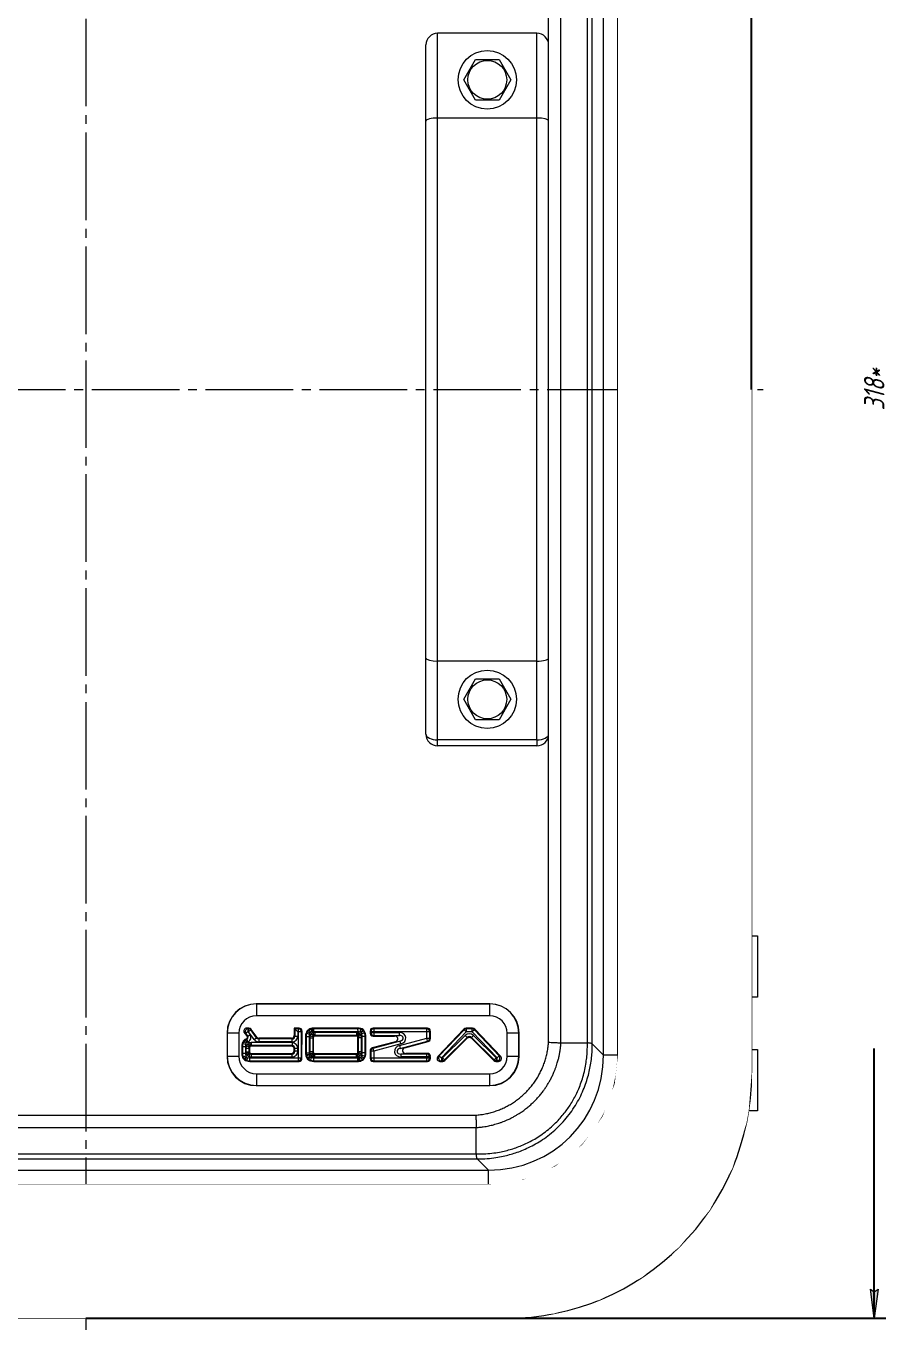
# Model space of a CAD drawing. Header units: millimetres. Extents: x -751 to 714, y -543 to 828.
# Drawn here: x -10.3 to 137, y -161 to 62.2 of the extents above; entities that cross this region are included whole.
import ezdxf

# ---------------------------------------------------------------- set-up
doc = ezdxf.new("R2010")
doc.units = ezdxf.units.MM
doc.linetypes.add('K5LT_AXLED', pattern=[19.5, 15, -1.5, 1.5, -1.5])
doc.linetypes.add('K5LT_THIN', pattern=[0])
doc.styles.add('KDIMTEXTSTYLE', font='GOST_AU.SHX', dxfattribs={"width": 0.96, "oblique": 15, "height": 5})
doc.dimstyles.new('KDIMSTYLE (1.00)', dxfattribs={"dimtxt": 5, "dimasz": 1, "dimexe": 2, "dimexo": 0, "dimgap": 1, "dimtad": 1, "dimtxsty": 'KDIMTEXTSTYLE', "dimsah": 1, "dimcen": 0, "dimdle": 1, "dimadec": 0, "dimazin": 0, "dimtfac": 0.667, "dimtmove": 0, "dimatfit": 3, "dimfxl": 1, "dimtvp": 1, "dimtolj": 1, "dimtzin": 0, "dimarcsym": 0})

# ---------------------------------------------------------------- blocks, each defined once
blk = doc.blocks.new('WIPEOUTCOLORING0')
for points in [[(91.1, 113.94), (91.1, 0), (102.99, 145.36)], [(-72.01, -159), (0, -159), (-73.85, -135.56)]]:
    blk.add_wipeout(points)
for points in [[(102.99, 145.36), (91.1, 0), (107.9, 138.81)], [(-73.85, -135.56), (0, -159), (-68.94, -136.1)]]:
    blk.add_wipeout(points)
for points in [[(91.1, 0), (91.1, -113.94), (107.9, 138.81)], [(0, -159), (72.01, -159), (-68.94, -136.1)]]:
    blk.add_wipeout(points)
for points in [[(107.9, 138.81), (91.1, -113.94), (111.45, 131.43)], [(-68.94, -136.1), (72.01, -159), (0, -136.1)]]:
    blk.add_wipeout(points)
blk.add_wipeout([(72.01, -159), (80.16, -158.2), (0, -136.1)])
blk.add_wipeout([(0, -136.1), (80.16, -158.2), (68.94, -136.1)])
blk.add_wipeout([(80.16, -158.2), (88, -155.84), (68.94, -136.1)])
blk.add_wipeout([(68.94, -136.1), (88, -155.84), (74.89, -135.3)])
blk.add_wipeout([(88, -155.84), (95.23, -152), (74.89, -135.3)])
blk.add_wipeout([(74.89, -135.3), (95.23, -152), (80.38, -132.97)])
blk.add_wipeout([(95.23, -152), (101.58, -146.83), (80.38, -132.97)])
blk.add_wipeout([(80.38, -132.97), (101.58, -146.83), (85.02, -129.27)])
blk.add_wipeout([(101.58, -146.83), (106.8, -140.52), (85.02, -129.27)])
blk.add_wipeout([(85.02, -129.27), (106.8, -140.52), (88.49, -124.45)])
blk.add_wipeout([(106.8, -140.52), (110.7, -133.33), (88.49, -124.45)])
blk.add_wipeout([(88.49, -124.45), (110.7, -133.33), (90.56, -118.85)])
blk.add_wipeout([(110.7, -133.33), (113.13, -125.51), (90.56, -118.85)])
blk.add_wipeout([(90.56, -118.85), (113.13, -125.51), (91.1, -113.94)])
blk.add_wipeout([(113.13, -125.51), (113.5, -123.5), (91.1, -113.94)])
blk.add_wipeout([(91.1, -113.94), (113.5, -123.5), (111.45, 131.43)])
blk.add_wipeout([(113.5, -123.5), (114, -117.01), (111.45, 131.43)])
blk.add_wipeout([(111.45, 131.43), (114, -117.01), (113.5, 123.5)])
blk.add_wipeout([(114, -117.01), (114, -113), (113.5, 123.5)])
blk.add_wipeout([(114, 93.5), (113.5, 123.5), (114, 0)])
blk.add_wipeout([(114, -104), (113.5, 123.5), (114, -113)])
blk.add_wipeout([(114, -93.5), (113.5, 123.5), (114, -104)])
blk.add_wipeout([(113.5, 123.5), (114, -93.5), (114, 0)])
blk = doc.blocks.new('U2')
at = {"color": 30, "linetype": 'K5LT_AXLED', "lineweight": 18, "true_color": 0xff8000}
for p, q in [((0, 161), (0, -161)), ((-116, 0), (116, 0))]:
    blk.add_line(p, q, dxfattribs=at)
at = {"color": 7, "linetype": 'K5LT_THIN', "lineweight": 18}
for p, q in [((110.53, -116.54), (110.53, 116.54)), ((113.53, -116.54), (113.53, 116.54)), ((114, -117.01), (114, 117.01)), ((114, 117.01), (114, -117.01)), ((88.64, -113.94), (88.64, 113.94)), ((91.1, -113.94), (91.1, 113.94)), ((79.23, -111.74), (79.23, 111.77)), ((81.35, -111.85), (81.35, 111.85)), ((85.87, -111.85), (85.87, 111.85)), ((86.71, -112.01), (86.71, 112.01)), ((77.23, 61), (60.23, 61)), ((60.23, 46.48), (60.23, 61)), ((77.23, 46.48), (77.23, 61)), ((58.23, 45.97), (58.23, 59)), ((79.23, 45.97), (79.23, 59)), ((64.69, 53.03), (66.71, 56.53)), ((66.71, 56.53), (70.75, 56.53)), ((70.75, 56.53), (72.77, 53.03)), ((66.71, 49.53), (64.69, 53.03)), ((72.77, 53.03), (70.75, 49.53)), ((96.85, 52.71), (95.57, 49.49)), ((100.27, 53.22), (96.85, 52.71)), ((102.43, 50.51), (100.27, 53.22)), ((70.75, 49.53), (66.71, 49.53)), ((95.57, 49.49), (97.73, 46.78)), ((101.15, 47.29), (102.43, 50.51)), ((97.73, 46.78), (101.15, 47.29)), ((58.23, -45.97), (58.23, 45.97)), ((77.23, 46.48), (60.23, 46.48)), ((60.23, -46.48), (60.23, 46.48)), ((77.23, -46.48), (77.23, 46.48)), ((79.23, -45.97), (79.23, 45.97)), ((96.85, 2.71), (95.57, -0.51)), ((100.27, 3.22), (96.85, 2.71)), ((102.43, 0.51), (100.27, 3.22)), ((101.15, -2.71), (102.43, 0.51)), ((95.57, -0.51), (97.73, -3.22)), ((97.73, -3.22), (101.15, -2.71)), ((58.23, -59), (58.23, -45.97)), ((77.23, -46.48), (60.23, -46.48)), ((60.23, -59.97), (60.23, -46.48)), ((77.23, -59.97), (77.23, -46.48)), ((79.23, -59), (79.23, -45.97)), ((100.27, -46.78), (96.85, -47.29)), ((102.43, -49.49), (100.27, -46.78)), ((96.85, -47.29), (95.57, -50.51)), ((64.69, -53.03), (66.71, -49.53)), ((66.71, -49.53), (70.75, -49.53)), ((70.75, -49.53), (72.77, -53.03)), ((95.57, -50.51), (97.73, -53.22)), ((101.15, -52.71), (102.43, -49.49)), ((66.71, -56.53), (64.69, -53.03)), ((72.77, -53.03), (70.75, -56.53)), ((97.73, -53.22), (101.15, -52.71)), ((70.75, -56.53), (66.71, -56.53)), ((77.23, -59.97), (60.23, -59.97)), ((60.23, -61), (60.23, -59.97)), ((77.23, -59.97), (77.23, -61)), ((77.23, -61), (60.23, -61)), ((114, -93.5), (115, -93.5)), ((115, -93.5), (115, -104)), ((96.85, -97.29), (95.57, -100.51)), ((100.27, -96.78), (96.85, -97.29)), ((102.43, -99.49), (100.27, -96.78)), ((101.15, -102.71), (102.43, -99.49)), ((95.57, -100.51), (97.73, -103.22)), ((97.73, -103.22), (101.15, -102.71)), ((115, -104), (114, -104)), ((69.17, -105.17), (29.17, -105.17)), ((29.2, -105.2), (29.17, -105.17)), ((29.2, -105.2), (29.2, -107.2)), ((69.15, -105.2), (29.2, -105.2)), ((69.15, -105.2), (69.17, -105.17)), ((69.15, -107.2), (69.15, -105.2)), ((27.92, -109.33), (27.53, -109.33)), ((27.53, -109.33), (27.75, -109.44)), ((27.92, -109.33), (27.86, -109.44)), ((69.15, -107.2), (29.2, -107.2)), ((36.52, -109.33), (35.68, -109.33)), ((35.68, -109.33), (35.68, -110.57)), ((35.68, -109.33), (35.78, -109.44)), ((36.52, -109.33), (36.41, -109.44)), ((38.73, -109.36), (38.74, -109.46)), ((46.53, -109.33), (38.98, -109.34)), ((38.98, -109.34), (38.98, -109.45)), ((46.53, -109.33), (46.53, -109.44)), ((58.48, -109.33), (49.17, -109.33)), ((49.17, -109.33), (49.28, -109.44)), ((58.48, -109.33), (58.37, -109.44)), ((66.22, -109.33), (65.1, -109.33)), ((65.1, -109.33), (65.14, -109.44)), ((66.22, -109.33), (66.17, -109.44)), ((24.17, -110.17), (24.17, -114.17)), ((24.2, -110.2), (24.17, -110.17)), ((24.2, -110.2), (24.2, -114.15)), ((26.2, -110.2), (24.2, -110.2)), ((26.2, -110.2), (26.2, -114.15)), ((26.96, -111.54), (27.04, -111.61)), ((27.04, -111.61), (27.45, -111.9)), ((27.13, -110.13), (27.61, -110.77)), ((27.13, -110.13), (27.34, -110.23)), ((27.24, -111.29), (27.29, -111.38)), ((27.29, -111.38), (27.56, -111.8)), ((27.75, -109.94), (27.34, -110.23)), ((27.34, -110.23), (27.7, -110.71)), ((27.49, -111.16), (27.53, -111.26)), ((27.53, -111.26), (27.7, -111.73)), ((27.61, -110.77), (27.7, -110.71)), ((27.7, -110.71), (28.1, -110.41)), ((27.75, -109.44), (27.75, -109.94)), ((27.86, -109.44), (27.75, -109.44)), ((27.75, -109.94), (28.1, -110.41)), ((27.86, -109.94), (27.75, -109.94)), ((27.86, -109.94), (27.86, -109.44)), ((28.26, -109.64), (27.86, -109.94)), ((28.82, -111.26), (27.86, -109.94)), ((28.32, -109.54), (28.26, -109.64)), ((29.23, -110.97), (28.26, -109.64)), ((29.28, -110.86), (28.32, -109.54)), ((28.82, -111.26), (29.23, -110.97)), ((29.28, -110.86), (29.23, -110.97)), ((29.69, -111.07), (29.63, -111.17)), ((35.29, -111.17), (29.63, -111.17)), ((29.63, -111.17), (29.63, -111.67)), ((35.18, -111.07), (29.69, -111.07)), ((35.18, -111.07), (35.29, -111.17)), ((35.29, -111.67), (35.29, -111.17)), ((35.68, -110.57), (35.78, -110.68)), ((36.41, -109.44), (35.78, -109.44)), ((35.78, -109.44), (35.78, -110.68)), ((35.78, -109.44), (36.28, -109.94)), ((35.78, -110.68), (36.28, -110.68)), ((36.28, -109.94), (36.28, -110.68)), ((36.41, -109.94), (36.28, -109.94)), ((36.4, -114.42), (36.41, -109.94)), ((36.41, -109.94), (36.41, -109.44)), ((36.91, -109.94), (36.41, -109.94)), ((36.9, -114.42), (36.91, -109.94)), ((37.01, -109.83), (36.91, -109.94)), ((37, -114.53), (37.01, -109.83)), ((37.61, -110.75), (37.61, -113.55)), ((37.61, -110.75), (37.72, -110.75)), ((37.68, -110.19), (37.79, -110.22)), ((37.72, -110.75), (38.22, -110.75)), ((37.72, -110.75), (37.72, -113.55)), ((37.79, -110.22), (38.27, -110.35)), ((37.87, -109.81), (37.95, -109.87)), ((37.95, -109.87), (38.35, -110.17)), ((38.14, -109.56), (38.2, -109.65)), ((38.2, -109.65), (38.46, -110.07)), ((38.22, -110.75), (38.22, -113.55)), ((38.33, -110.98), (38.33, -113.35)), ((38.33, -110.98), (38.83, -110.98)), ((38.38, -110.63), (38.86, -110.78)), ((38.52, -109.4), (38.54, -109.5)), ((38.54, -109.5), (38.66, -109.98)), ((38.63, -110.27), (38.58, -110.31)), ((38.74, -109.46), (38.8, -109.96)), ((38.94, -110.98), (38.83, -110.98)), ((38.83, -110.98), (38.83, -113.35)), ((38.96, -110.82), (38.86, -110.78)), ((38.92, -110.12), (39.05, -110.6)), ((38.95, -110.65), (38.92, -110.68)), ((38.94, -110.98), (38.94, -113.35)), ((46.53, -109.44), (38.98, -109.45)), ((38.98, -109.45), (38.98, -109.95)), ((46.54, -109.94), (38.98, -109.95)), ((39.02, -110.73), (39, -110.76)), ((39.08, -110.71), (39.05, -110.6)), ((46.31, -110.08), (39.21, -110.08)), ((39.21, -110.08), (39.21, -110.58)), ((39.21, -110.69), (39.21, -110.58)), ((46.31, -110.58), (39.21, -110.58)), ((46.31, -110.69), (39.21, -110.69)), ((46.31, -110.08), (46.31, -110.58)), ((46.31, -110.69), (46.31, -110.58)), ((46.44, -110.71), (46.47, -110.6)), ((46.61, -110.12), (46.47, -110.6)), ((46.53, -110.76), (46.5, -110.74)), ((46.53, -109.44), (46.54, -109.94)), ((46.56, -110.82), (46.67, -110.79)), ((46.6, -110.68), (46.57, -110.65)), ((46.59, -110.99), (46.7, -110.99)), ((46.59, -113.38), (46.59, -110.99)), ((47.14, -110.64), (46.67, -110.79)), ((46.7, -113.38), (46.7, -110.99)), ((47.2, -110.99), (46.7, -110.99)), ((46.94, -110.31), (46.89, -110.27)), ((47.05, -109.51), (46.92, -109.99)), ((47.08, -109.4), (47.05, -109.51)), ((47.39, -109.68), (47.09, -110.07)), ((47.44, -109.72), (47.11, -110.09)), ((47.49, -109.77), (47.14, -110.12)), ((47.2, -113.38), (47.2, -110.99)), ((47.72, -110.15), (47.25, -110.3)), ((47.32, -113.58), (47.32, -110.77)), ((47.82, -110.77), (47.32, -110.77)), ((47.46, -109.59), (47.39, -109.68)), ((47.51, -109.64), (47.44, -109.72)), ((47.57, -109.69), (47.49, -109.77)), ((47.82, -110.11), (47.72, -110.15)), ((47.93, -110.77), (47.82, -110.77)), ((47.82, -113.58), (47.82, -110.77)), ((47.93, -113.58), (47.93, -110.77)), ((48.67, -109.83), (48.67, -110.19)), ((48.67, -109.83), (48.78, -109.94)), ((48.67, -110.19), (48.78, -110.08)), ((49.28, -109.94), (48.78, -109.94)), ((48.78, -109.94), (48.78, -110.08)), ((48.78, -110.08), (49.28, -110.08)), ((53.82, -111.56), (49.15, -112.79)), ((49.17, -110.68), (49.28, -110.58)), ((49.17, -110.68), (52.86, -110.68)), ((58.37, -109.44), (49.28, -109.44)), ((49.28, -109.44), (49.28, -109.94)), ((49.28, -109.94), (49.28, -110.08)), ((58.37, -109.94), (49.28, -109.94)), ((49.28, -110.08), (53.69, -110.08)), ((49.28, -110.08), (49.28, -110.58)), ((49.28, -110.58), (53.69, -110.58)), ((52.86, -110.68), (53.69, -110.58)), ((52.99, -111.67), (53.82, -111.56)), ((53.68, -112.31), (58.37, -111.07)), ((53.69, -110.58), (53.69, -110.08)), ((53.81, -112.79), (58.5, -111.55)), ((53.94, -112.04), (53.82, -111.56)), ((58.37, -109.94), (58.37, -109.44)), ((58.37, -111.07), (58.37, -109.94)), ((58.87, -109.94), (58.37, -109.94)), ((58.5, -111.55), (58.37, -111.07)), ((58.37, -111.07), (58.87, -111.07)), ((58.61, -111.63), (58.5, -111.55)), ((58.98, -109.83), (58.87, -109.94)), ((58.87, -111.07), (58.87, -109.94)), ((58.98, -111.15), (58.87, -111.07)), ((58.98, -111.15), (58.98, -109.83)), ((64.74, -109.49), (60.27, -114.19)), ((64.78, -109.6), (60.52, -114.09)), ((65.14, -109.94), (60.88, -114.43)), ((61.07, -114.43), (64.95, -110.57)), ((61.42, -114.78), (65.31, -110.92)), ((61.47, -114.89), (65.31, -111.07)), ((64.74, -109.49), (64.78, -109.6)), ((65.14, -109.94), (64.78, -109.6)), ((65.31, -110.92), (64.95, -110.57)), ((66.17, -109.44), (65.14, -109.44)), ((65.14, -109.44), (65.14, -109.94)), ((66.17, -109.94), (65.14, -109.94)), ((65.31, -111.07), (65.31, -110.92)), ((66.36, -110.57), (66.01, -110.92)), ((66.01, -111.07), (66.01, -110.92)), ((66.01, -110.92), (69.9, -114.77)), ((66.01, -111.07), (69.86, -114.88)), ((66.17, -109.94), (66.17, -109.44)), ((66.53, -109.6), (66.17, -109.94)), ((70.42, -114.42), (66.17, -109.94)), ((66.36, -110.57), (70.25, -114.42)), ((66.58, -109.49), (66.53, -109.6)), ((70.78, -114.07), (66.53, -109.6)), ((71.03, -114.18), (66.58, -109.49)), ((72.15, -114.15), (72.15, -110.2)), ((74.15, -110.2), (72.15, -110.2)), ((74.15, -110.2), (74.17, -110.17)), ((74.15, -114.15), (74.15, -110.2)), ((74.17, -114.17), (74.17, -110.17)), ((26.7, -112.5), (26.8, -112.5)), ((26.7, -112.5), (26.7, -113.61)), ((26.7, -113.61), (26.8, -113.61)), ((26.77, -111.93), (26.88, -111.96)), ((26.8, -112.5), (27.3, -112.5)), ((26.8, -112.5), (26.8, -113.61)), ((26.8, -113.61), (27.3, -113.61)), ((26.88, -111.96), (27.36, -112.09)), ((27.3, -112.5), (27.3, -113.61)), ((27.41, -112.74), (27.41, -113.37)), ((27.45, -113.66), (27.93, -113.53)), ((27.47, -112.38), (27.94, -112.53)), ((27.72, -112.01), (27.67, -112.05)), ((28.02, -112.74), (27.91, -112.74)), ((27.91, -112.74), (27.91, -113.37)), ((28.02, -113.37), (27.91, -113.37)), ((28.04, -113.51), (27.93, -113.53)), ((28.05, -112.56), (27.94, -112.53)), ((27.97, -114.21), (28.13, -113.74)), ((27.98, -113.64), (28.01, -113.67)), ((28, -111.86), (28.14, -112.34)), ((28.04, -112.39), (28.01, -112.41)), ((28.02, -112.74), (28.02, -113.37)), ((28.07, -113.57), (28.09, -113.59)), ((28.11, -112.47), (28.09, -112.49)), ((28.16, -113.64), (28.13, -113.74)), ((28.17, -112.44), (28.14, -112.34)), ((28.3, -111.81), (28.3, -112.31)), ((35.29, -111.81), (28.3, -111.81)), ((28.3, -112.42), (28.3, -112.31)), ((35.29, -112.31), (28.3, -112.31)), ((35.18, -112.42), (28.3, -112.42)), ((28.34, -113.67), (35.18, -113.67)), ((28.34, -113.67), (28.34, -113.77)), ((28.34, -113.77), (35.29, -113.77)), ((28.34, -114.27), (28.34, -113.77)), ((35.29, -111.67), (29.63, -111.67)), ((35.18, -112.42), (35.29, -112.31)), ((35.18, -113.67), (35.29, -113.77)), ((35.29, -111.81), (35.29, -112.31)), ((35.29, -114.27), (35.29, -113.77)), ((35.68, -112.92), (35.78, -112.81)), ((35.68, -113.17), (35.68, -112.92)), ((35.68, -113.17), (35.78, -113.27)), ((36.28, -112.81), (35.78, -112.81)), ((35.78, -113.27), (35.78, -112.81)), ((36.28, -113.27), (35.78, -113.27)), ((36.28, -113.27), (36.28, -112.81)), ((37.61, -113.55), (37.72, -113.55)), ((37.63, -113.83), (37.73, -113.82)), ((37.72, -113.55), (38.22, -113.55)), ((37.73, -113.82), (38.23, -113.77)), ((38.33, -113.35), (38.83, -113.35)), ((38.39, -113.71), (38.86, -113.56)), ((38.94, -113.35), (38.83, -113.35)), ((38.96, -113.52), (38.86, -113.56)), ((38.92, -114.23), (39.06, -113.75)), ((38.93, -113.67), (38.96, -113.7)), ((39, -113.59), (39.03, -113.61)), ((39.09, -113.64), (39.06, -113.75)), ((39.21, -113.66), (39.21, -113.77)), ((39.21, -113.66), (46.31, -113.66)), ((39.21, -113.77), (46.31, -113.77)), ((39.21, -114.27), (39.21, -113.77)), ((46.31, -113.66), (46.31, -113.77)), ((46.31, -114.27), (46.31, -113.77)), ((46.45, -113.64), (46.47, -113.75)), ((46.61, -114.23), (46.47, -113.75)), ((46.51, -113.61), (46.53, -113.59)), ((46.57, -113.53), (46.67, -113.57)), ((46.57, -113.7), (46.6, -113.67)), ((46.59, -113.38), (46.7, -113.38)), ((47.14, -113.72), (46.67, -113.57)), ((47.2, -113.38), (46.7, -113.38)), ((47.82, -113.58), (47.32, -113.58)), ((47.93, -113.58), (47.82, -113.58)), ((48.67, -113.19), (48.67, -114.54)), ((48.67, -113.19), (48.78, -113.27)), ((48.78, -113.27), (48.78, -114.44)), ((49.28, -113.27), (48.78, -113.27)), ((52.99, -111.67), (49.04, -112.7)), ((49.04, -112.7), (49.15, -112.79)), ((49.15, -112.79), (49.28, -113.27)), ((53.94, -112.04), (49.28, -113.27)), ((49.28, -113.27), (49.28, -114.44)), ((53.68, -112.31), (53.81, -112.79)), ((54.64, -112.68), (53.81, -112.79)), ((54.76, -113.67), (53.94, -113.77)), ((53.94, -113.77), (53.94, -114.27)), ((58.37, -113.77), (53.94, -113.77)), ((54.64, -112.68), (58.61, -111.63)), ((58.48, -113.66), (54.76, -113.67)), ((58.48, -113.66), (58.37, -113.77)), ((58.38, -114.27), (58.37, -113.77)), ((81.35, -111.85), (85.87, -111.85)), ((81.35, -111.85), (81.35, -111.85)), ((85.87, -111.85), (85.87, -111.85)), ((88.64, -113.94), (86.71, -112.01)), ((86.71, -112.01), (86.71, -112.01)), ((114, -113), (115, -113)), ((115, -113), (115, -123.5)), ((24.2, -114.15), (24.17, -114.17)), ((24.2, -114.15), (26.2, -114.15)), ((26.8, -114.25), (26.9, -114.22)), ((26.9, -114.22), (27.38, -114.06)), ((27.05, -114.67), (27.13, -114.59)), ((27.11, -114.72), (27.18, -114.64)), ((27.13, -114.59), (27.48, -114.24)), ((27.16, -114.77), (27.23, -114.68)), ((27.18, -114.64), (27.51, -114.26)), ((27.23, -114.68), (27.53, -114.28)), ((27.54, -114.95), (27.57, -114.85)), ((27.57, -114.85), (27.7, -114.37)), ((27.6, -113.95), (27.64, -114.01)), ((28.08, -114.92), (28.08, -114.42)), ((28.08, -114.42), (36.4, -114.42)), ((28.08, -115.02), (28.08, -114.92)), ((28.08, -114.92), (36.4, -114.92)), ((28.08, -115.02), (36.5, -115.02)), ((28.34, -114.27), (35.29, -114.27)), ((36.4, -114.42), (36.9, -114.42)), ((36.4, -114.92), (36.4, -114.42)), ((36.5, -115.02), (36.4, -114.92)), ((37, -114.53), (36.9, -114.42)), ((37.67, -114.07), (37.77, -114.04)), ((37.77, -114.04), (38.26, -113.92)), ((37.83, -114.47), (37.93, -114.41)), ((37.93, -114.41), (38.35, -114.15)), ((38.09, -114.75), (38.16, -114.67)), ((38.16, -114.67), (38.46, -114.27)), ((38.47, -114.94), (38.5, -114.84)), ((38.5, -114.84), (38.64, -114.36)), ((38.59, -114.03), (38.64, -114.08)), ((39.03, -114.41), (46.55, -114.41)), ((39.03, -114.91), (39.03, -114.41)), ((39.03, -115.02), (39.03, -114.91)), ((39.03, -114.91), (46.55, -114.91)), ((39.03, -115.02), (46.55, -115.02)), ((39.21, -114.27), (46.31, -114.27)), ((46.55, -114.91), (46.55, -114.41)), ((46.55, -115.02), (46.55, -114.91)), ((46.79, -114.9), (46.73, -114.4)), ((46.8, -115.01), (46.79, -114.9)), ((46.99, -114.86), (46.87, -114.38)), ((46.89, -114.08), (46.94, -114.04)), ((47.02, -114.97), (46.99, -114.86)), ((47.34, -114.71), (47.07, -114.29)), ((47.58, -114.48), (47.18, -114.19)), ((47.75, -114.13), (47.27, -114)), ((47.39, -114.8), (47.34, -114.71)), ((47.67, -114.55), (47.58, -114.48)), ((47.85, -114.16), (47.75, -114.13)), ((48.67, -114.54), (48.78, -114.44)), ((48.78, -114.44), (49.28, -114.44)), ((49.17, -115.04), (49.28, -114.94)), ((49.17, -115.04), (58.49, -115.04)), ((49.28, -114.44), (49.28, -114.94)), ((49.28, -114.44), (58.38, -114.44)), ((49.28, -114.94), (58.38, -114.94)), ((58.38, -114.27), (53.94, -114.27)), ((58.87, -114.26), (58.38, -114.27)), ((58.38, -114.44), (58.38, -114.27)), ((58.38, -114.44), (58.88, -114.43)), ((58.38, -114.94), (58.38, -114.44)), ((58.49, -115.04), (58.38, -114.94)), ((58.98, -114.16), (58.87, -114.26)), ((58.88, -114.43), (58.87, -114.26)), ((58.98, -114.54), (58.88, -114.43)), ((58.98, -114.54), (58.98, -114.16)), ((60.27, -114.19), (60.52, -114.09)), ((60.52, -114.09), (60.88, -114.43)), ((60.63, -115.04), (60.88, -114.93)), ((60.63, -115.04), (61.12, -115.04)), ((60.88, -114.43), (60.88, -114.93)), ((60.88, -114.43), (61.07, -114.43)), ((60.88, -114.93), (61.07, -114.93)), ((61.07, -114.93), (61.07, -114.43)), ((61.07, -114.43), (61.42, -114.78)), ((61.12, -115.04), (61.07, -114.93)), ((61.47, -114.89), (61.42, -114.78)), ((69.86, -114.88), (69.9, -114.77)), ((69.9, -114.77), (70.25, -114.42)), ((70.21, -115.02), (70.25, -114.92)), ((70.21, -115.02), (70.67, -115.02)), ((70.25, -114.42), (70.25, -114.92)), ((70.25, -114.42), (70.42, -114.42)), ((70.25, -114.92), (70.42, -114.92)), ((70.42, -114.42), (70.78, -114.07)), ((70.42, -114.92), (70.42, -114.42)), ((70.67, -115.02), (70.42, -114.92)), ((71.03, -114.18), (70.78, -114.07)), ((72.15, -114.15), (74.15, -114.15)), ((74.15, -114.15), (74.17, -114.17)), ((91.1, -113.94), (88.64, -113.94)), ((29.2, -117.15), (29.2, -119.15)), ((29.2, -117.15), (69.15, -117.15)), ((69.15, -119.15), (69.15, -117.15)), ((110.53, -116.54), (113.53, -116.54)), ((114, -117.01), (113.53, -116.54)), ((29.2, -119.15), (29.17, -119.17)), ((29.17, -119.17), (69.17, -119.17)), ((29.2, -119.15), (69.15, -119.15)), ((69.15, -119.15), (69.17, -119.17)), ((-66.74, -124.23), (66.77, -124.23)), ((115, -123.5), (113.5, -123.5)), ((-66.85, -126.35), (66.85, -126.35)), ((66.85, -130.87), (66.85, -126.35)), ((66.85, -126.35), (66.85, -126.35)), ((-67.01, -131.71), (67.01, -131.71)), ((-66.85, -130.87), (66.85, -130.87)), ((66.85, -130.87), (66.85, -130.87)), ((67.01, -131.71), (67.01, -131.71)), ((-68.94, -133.64), (68.94, -133.64)), ((68.94, -133.64), (67.01, -131.71)), ((68.94, -136.1), (68.94, -133.64)), ((-68.94, -136.1), (68.94, -136.1)), ((-2.15, -141.29), (-3.43, -144.51)), ((1.27, -140.78), (-2.15, -141.29)), ((3.43, -143.49), (1.27, -140.78)), ((47.85, -141.29), (46.57, -144.51)), ((51.27, -140.78), (47.85, -141.29)), ((53.43, -143.49), (51.27, -140.78)), ((-3.43, -144.51), (-1.27, -147.22)), ((2.15, -146.71), (3.43, -143.49)), ((46.57, -144.51), (48.73, -147.22)), ((52.15, -146.71), (53.43, -143.49)), ((-1.27, -147.22), (2.15, -146.71)), ((48.73, -147.22), (52.15, -146.71)), ((-71.54, -155.53), (71.54, -155.53)), ((71.54, -158.53), (71.54, -155.53)), ((-72.01, -159), (72.01, -159)), ((72.01, -159), (-72.01, -159)), ((-71.54, -158.53), (71.54, -158.53)), ((72.01, -159), (71.54, -158.53))]:
    blk.add_line(p, q, dxfattribs=at)
for centre, radius in [((68.73, 53.03), 5), ((68.73, 53.03), 3.33), ((99, 50), 7.5), ((99, 50), 6.5), ((99, 50), 5.7), ((99, 0), 7.5), ((99, 0), 6.5), ((99, 0), 5.7), ((99, -50), 7.5), ((99, -50), 6.5), ((99, -50), 5.7), ((68.73, -53.03), 5), ((68.73, -53.03), 3.33), ((99, -100), 7.5), ((99, -100), 6.5), ((99, -100), 5.7), ((0, -144), 7.5), ((0, -144), 6.5), ((0, -144), 5.7), ((50, -144), 7.5), ((50, -144), 6.5), ((50, -144), 5.7)]:
    blk.add_circle(centre, radius, dxfattribs=at)
for centre, radius, start, end in [((60.23, 59), 2, 90, 180), ((77.23, 59), 2, 0, 90), ((60.23, -59), 2, 180, 270), ((77.23, -59), 2, 270, 0), ((38.91, -110.98), 1.63, 96.3319, 103.9749), ((38.98, -111.65), 2.31, 90.003, 96.3319), ((46.53, -111.36), 2.03, 74.4531, 90.0035), ((27.88, -112.23), 1.15, 143.4294, 164.9342), ((27.88, -112.23), 1.04, 143.4294, 164.9342), ((27.78, -112.15), 1.03, 122.2848, 143.4294), ((27.78, -112.15), 0.921, 122.2848, 143.4294), ((27.94, -112.4), 1.32, 109.8711, 122.2848), ((27.94, -112.4), 1.21, 109.8711, 122.2848), ((27.41, -110.92), 0.253, 289.8711, 36.3831), ((27.41, -110.92), 0.36, 289.8711, 36.3831), ((27.41, -110.92), 0.859, 289.8711, 36.3831), ((39.77, -110.75), 2.16, 164.9854, 180), ((38.78, -110.48), 1.13, 143.5014, 164.9854), ((39.77, -110.75), 2.05, 164.9854, 180), ((38.78, -110.48), 1.02, 143.5014, 164.9854), ((38.68, -110.41), 1.01, 122.3613, 143.5014), ((38.68, -110.41), 0.9, 122.3613, 143.5014), ((38.83, -110.64), 1.28, 103.9749, 122.3613), ((38.83, -110.64), 1.18, 103.9749, 122.3613), ((39.77, -110.75), 1.55, 164.9854, 180), ((38.78, -110.48), 0.525, 143.5014, 164.9854), ((39.46, -110.98), 1.13, 162.0842, 180), ((38.68, -110.41), 0.401, 122.3613, 143.5014), ((39.12, -110.87), 0.774, 134.1144, 162.0842), ((38.83, -110.64), 0.678, 103.9749, 122.3613), ((38.91, -110.98), 1.52, 96.3319, 103.9749), ((39.13, -110.88), 0.785, 105.6017, 128.8134), ((38.91, -110.98), 1.02, 96.3319, 103.9749), ((38.98, -111.65), 2.2, 90.0007, 96.3319), ((38.98, -111.65), 1.7, 89.9873, 96.3319), ((39.46, -110.98), 0.629, 162.0842, 180), ((39.12, -110.87), 0.275, 135.9069, 162.0842), ((39.21, -111.16), 1.08, 90, 105.6017), ((39.46, -110.98), 0.522, 162.0842, 180), ((39.13, -110.88), 0.286, 105.6017, 127.0703), ((39.12, -110.87), 0.167, 137.1545, 162.0842), ((39.13, -110.88), 0.179, 105.6017, 125.9052), ((39.21, -111.16), 0.581, 90, 105.6017), ((39.21, -111.16), 0.474, 90, 105.6017), ((46.31, -111.17), 1.09, 74.4072, 90), ((46.31, -111.17), 0.589, 74.4072, 90), ((46.31, -111.17), 0.482, 74.4072, 90), ((46.39, -110.89), 0.186, 54.161, 74.4072), ((46.39, -110.89), 0.294, 53.0417, 74.4072), ((46.53, -111.36), 1.92, 74.4531, 90.0008), ((46.4, -110.88), 0.176, 17.9215, 43.0693), ((46.53, -111.36), 1.42, 74.4531, 89.985), ((46.04, -110.99), 0.547, 0, 17.9215), ((46.4, -110.88), 0.283, 17.9215, 44.2575), ((46.39, -110.89), 0.792, 51.3287, 74.4072), ((46.04, -110.99), 0.654, 0, 17.9215), ((46.78, -110.48), 0.511, 52.772, 74.4531), ((46.4, -110.88), 0.782, 17.9215, 46.0141), ((46.78, -110.48), 1.01, 52.772, 74.4531), ((46.78, -110.48), 1.12, 52.772, 74.4531), ((46.82, -110.43), 0.448, 48.6028, 52.772), ((46.83, -110.42), 0.436, 44.407, 48.6028), ((46.8, -110.45), 0.469, 17.9814, 44.407), ((46.04, -110.99), 1.15, 0, 17.9215), ((45.79, -110.77), 1.53, 0, 17.9814), ((46.82, -110.43), 0.947, 48.6028, 52.772), ((46.83, -110.42), 0.935, 44.407, 48.6028), ((46.82, -110.43), 1.05, 48.6028, 52.772), ((46.8, -110.45), 0.968, 17.9814, 44.407), ((46.83, -110.42), 1.04, 44.407, 48.6028), ((46.8, -110.45), 1.08, 17.9814, 44.407), ((45.79, -110.77), 2.03, 0, 17.9814), ((45.79, -110.77), 2.14, 0, 17.9814), ((28.88, -112.5), 2.19, 164.9342, 180), ((28.78, -113.61), 2.08, 180, 198.0827), ((28.88, -112.5), 2.08, 164.9342, 180), ((28.78, -113.61), 1.98, 180, 198.0827), ((28.88, -112.5), 1.58, 164.9342, 180), ((28.78, -113.61), 1.48, 180, 198.0827), ((27.88, -112.23), 0.545, 143.4294, 164.9342), ((28.63, -112.75), 1.22, 162.2834, 179.5892), ((28.52, -113.37), 1.11, 179.5815, 195.0997), ((27.78, -112.15), 0.422, 122.2848, 143.4294), ((28.23, -113.45), 0.803, 195.0997, 218.3115), ((28.23, -112.62), 0.798, 134.8271, 162.2834), ((27.94, -112.4), 0.711, 109.8711, 122.2848), ((28.22, -112.62), 0.79, 106.1386, 129.4681), ((28.63, -112.75), 0.717, 162.2834, 179.4636), ((28.52, -113.37), 0.614, 179.4344, 195.0997), ((28.23, -113.45), 0.304, 195.0997, 216.6214), ((28.23, -112.62), 0.299, 136.5292, 162.2834), ((28.3, -112.87), 1.06, 90, 106.1386), ((28.22, -113.46), 0.294, 225.4416, 252.0394), ((28.63, -112.75), 0.61, 162.2834, 179.42), ((28.52, -113.37), 0.506, 179.3797, 195.0997), ((28.22, -112.62), 0.291, 106.1386, 127.7391), ((28.23, -113.45), 0.197, 195.0997, 215.5526), ((28.23, -112.62), 0.192, 137.6218, 162.2834), ((28.22, -113.46), 0.186, 226.5723, 252.0394), ((28.22, -112.62), 0.184, 106.1386, 126.6011), ((28.34, -113.08), 0.688, 252.0394, 270), ((28.3, -112.87), 0.556, 90, 106.1386), ((28.34, -113.08), 0.581, 252.0394, 270), ((28.3, -112.87), 0.449, 90, 106.1386), ((40.24, -113.55), 2.63, 180, 186.1772), ((39.43, -113.64), 1.81, 186.1772, 193.7121), ((40.24, -113.55), 2.52, 180, 186.1772), ((39.43, -113.64), 1.71, 186.1772, 193.7121), ((40.24, -113.55), 2.02, 180, 186.1772), ((39.43, -113.64), 1.21, 186.1772, 193.7121), ((39.52, -113.35), 1.19, 180, 197.6133), ((39.14, -113.47), 0.79, 197.6133, 225.622), ((39.52, -113.35), 0.693, 180, 197.6133), ((39.14, -113.47), 0.291, 197.6133, 223.8909), ((39.52, -113.35), 0.586, 180, 197.6133), ((39.14, -113.47), 0.184, 197.6133, 222.7509), ((39.14, -113.47), 0.292, 232.6888, 254.152), ((39.14, -113.47), 0.185, 233.8183, 254.152), ((39.21, -113.2), 0.573, 254.152, 270), ((39.21, -113.2), 0.465, 254.152, 270), ((46.31, -113.16), 0.504, 270, 285.3487), ((46.31, -113.16), 0.611, 270, 285.3487), ((46.4, -113.46), 0.187, 285.3487, 305.6167), ((46.4, -113.46), 0.294, 285.3487, 306.7366), ((46.41, -113.48), 0.166, 316.8323, 341.7788), ((46.09, -113.38), 0.498, 341.7788, 0), ((46.41, -113.48), 0.273, 315.5694, 341.7788), ((46.09, -113.38), 0.605, 341.7788, 0), ((46.41, -113.48), 0.772, 313.7674, 341.7788), ((46.09, -113.38), 1.1, 341.7788, 0), ((45.68, -113.58), 1.65, 345.1574, 0), ((45.68, -113.58), 2.14, 345.1574, 0), ((45.68, -113.58), 2.25, 345.1574, 0), ((27.8, -113.92), 1.06, 198.0827, 224.5195), ((27.8, -113.92), 0.95, 198.0827, 224.5195), ((27.78, -113.94), 1.03, 224.5195, 228.7175), ((27.79, -113.93), 1.04, 228.7175, 232.8847), ((27.78, -113.94), 0.922, 224.5195, 228.7175), ((27.83, -113.88), 1.11, 232.8847, 254.5373), ((27.79, -113.93), 0.935, 228.7175, 232.8847), ((27.83, -113.88), 1, 232.8847, 254.5373), ((27.8, -113.92), 0.452, 198.0827, 224.5195), ((27.78, -113.94), 0.423, 224.5195, 228.7175), ((27.79, -113.93), 0.436, 228.7175, 232.8847), ((27.83, -113.88), 0.502, 232.8847, 254.5373), ((28.08, -113), 2.03, 254.5373, 270), ((28.08, -113), 1.92, 254.5373, 270), ((28.22, -113.46), 0.792, 223.7099, 252.0394), ((28.08, -113), 1.42, 254.5373, 270), ((28.34, -113.08), 1.19, 252.0394, 270), ((39.03, -113.73), 1.4, 193.7121, 211.5678), ((39.03, -113.73), 1.3, 193.7121, 211.5678), ((38.72, -113.92), 1.04, 211.5678, 232.7367), ((38.72, -113.92), 0.936, 211.5678, 232.7367), ((38.78, -113.85), 1.13, 232.7367, 254.4266), ((38.78, -113.85), 1.03, 232.7367, 254.4266), ((39.03, -113.73), 0.799, 193.7121, 211.5678), ((38.72, -113.92), 0.437, 211.5678, 232.7367), ((38.78, -113.85), 0.527, 232.7367, 254.4266), ((39.03, -112.96), 2.06, 254.4266, 270), ((39.03, -112.96), 1.95, 254.4266, 270), ((39.14, -113.47), 0.791, 230.966, 254.152), ((39.03, -112.96), 1.45, 254.4266, 270), ((39.21, -113.2), 1.07, 254.152, 270), ((46.31, -113.16), 1.11, 270, 285.3487), ((46.55, -112.74), 1.68, 270, 276.3874), ((46.55, -112.74), 2.18, 270, 276.3874), ((46.55, -112.74), 2.28, 270, 276.3874), ((46.4, -113.46), 0.793, 285.3487, 308.4532), ((46.62, -113.4), 1.01, 276.3874, 284.0747), ((46.62, -113.4), 1.51, 276.3874, 284.0747), ((46.62, -113.4), 1.62, 276.3874, 284.0747), ((46.7, -113.72), 0.676, 284.0747, 302.6233), ((46.7, -113.72), 1.17, 284.0747, 302.6233), ((46.7, -113.72), 1.28, 284.0747, 302.6233), ((46.84, -113.94), 0.417, 302.6233, 323.7455), ((46.73, -113.86), 0.555, 323.7455, 345.1574), ((46.84, -113.94), 0.916, 302.6233, 323.7455), ((46.84, -113.94), 1.02, 302.6233, 323.7455), ((46.73, -113.86), 1.05, 323.7455, 345.1574), ((46.73, -113.86), 1.16, 323.7455, 345.1574)]:
    blk.add_arc(centre, radius, start, end, dxfattribs=at)
for centre, major_axis, ratio, start_param, end_param in [((60.23, 45.97), (2, 0), 0.257282, 1.570796, 3.141593), ((77.23, 45.97), (2, 0), 0.257282, 0, 1.570796), ((60.23, -45.97), (-2, 0), 0.257282, 0, 1.570796), ((77.23, -45.97), (-2, 0), 0.257282, 1.570796, 3.141593), ((60.23, -59), (-2, 0), 0.482618, 0, 1.570796), ((77.23, -59), (2, 0), 0.482618, 4.712389, 6.283185), ((29.17, -110.17), (-3.54, 3.54), 0.999315, 5.49813, 7.068241), ((29.2, -110.2), (-3.54, 3.54), 0.999863, 5.49813, 7.068241), ((69.14, -110.2), (3.54, 3.54), 0.999863, 5.49813, 7.068241), ((69.17, -110.17), (3.54, 3.54), 0.999315, 5.49813, 7.068241), ((29.2, -110.2), (-2.12, 2.12), 0.999315, 5.49813, 7.068241), ((27.54, -109.83), (0.452, -0.228), 0.988193, 2.04349, 4.239695), ((27.91, -109.83), (-0.228, -0.447), 0.996934, 2.671567, 3.611618), ((36.51, -109.83), (-0.356, -0.355), 0.995135, 2.357475, 3.92571), ((49.17, -109.83), (0.355, -0.355), 0.995146, 2.358627, 3.924558), ((58.47, -109.83), (-0.355, -0.355), 0.995146, 2.358627, 3.924558), ((65.1, -109.84), (0.198, -0.461), 0.997117, 2.73697, 3.546215), ((66.22, -109.84), (-0.198, -0.461), 0.997117, 2.737141, 3.546044), ((69.14, -110.2), (2.12, 2.12), 0.999315, 5.49813, 7.068241), ((27.75, -109.94), (0.226, 0.446), 0.988193, 0.472693, 2.668899), ((27.86, -109.94), (-0.445, 0.227), 0.996934, 4.242364, 5.182414), ((29.63, -110.67), (-0.455, -0.894), 0.996934, 5.81316, 6.75321), ((29.63, -110.67), (-0.229, -0.45), 0.990869, 5.81316, 6.75321), ((29.69, -110.57), (-0.228, -0.447), 0.996934, 5.81316, 6.75321), ((35.18, -110.57), (0.355, -0.355), 0.995146, 5.50022, 7.06615), ((35.28, -110.67), (0.711, -0.711), 0.995146, 5.50022, 7.06615), ((35.28, -110.67), (0.359, -0.359), 0.9856, 5.50022, 7.06615), ((36.41, -109.94), (-0.353, 0.354), 0.995135, 3.928271, 5.496507), ((49.17, -110.18), (0.355, 0.355), 0.995146, 2.358627, 3.924558), ((49.28, -109.94), (-0.354, -0.354), 0.995146, 3.929424, 5.495354), ((49.28, -110.08), (0.354, -0.354), 0.995146, 3.929424, 5.495354), ((52.84, -111.19), (0.565, 0.073), 0.878126, 4.858714, 7.707657), ((53.65, -111.08), (1.13, 0.15), 0.878126, 4.858714, 7.707657), ((53.65, -111.08), (0.694, 0.09), 0.714566, 4.858714, 7.707657), ((58.37, -109.94), (-0.354, 0.354), 0.995146, 3.929424, 5.495354), ((58.37, -111.07), (0.305, 0.396), 0.996132, 4.058711, 5.366066), ((58.47, -111.15), (-0.398, 0.306), 0.996132, 2.487915, 3.79527), ((65.14, -109.94), (-0.459, -0.197), 0.997117, 4.307766, 5.117012), ((65.66, -111.28), (0, 1), 0.995183, 5.504139, 7.062231), ((65.66, -111.28), (-0.001, 0.507), 0.985711, 5.504139, 7.062231), ((65.66, -111.43), (-0.001, 0.502), 0.995183, 5.504139, 7.062231), ((66.17, -109.94), (-0.459, 0.197), 0.997117, 4.307937, 5.116841), ((35.18, -112.92), (0.355, 0.355), 0.995146, 5.50022, 7.06615), ((35.18, -113.16), (0.355, -0.355), 0.995146, 5.50022, 7.06615), ((35.28, -112.82), (0.711, 0.711), 0.995146, 5.50022, 7.06615), ((35.28, -112.82), (0.359, 0.359), 0.9856, 5.50022, 7.06615), ((35.28, -113.27), (0.359, -0.359), 0.9856, 5.50022, 7.06615), ((35.28, -113.27), (0.711, -0.711), 0.995146, 5.50022, 7.06615), ((49.17, -113.19), (0.398, -0.306), 0.996125, 2.486772, 3.796413), ((49.28, -113.27), (-0.305, -0.396), 0.996125, 4.057568, 5.36721), ((53.98, -113.27), (-1.13, -0.15), 0.879152, 4.859298, 7.707073), ((53.98, -113.27), (-0.692, -0.091), 0.716452, 4.859298, 7.707073), ((54.78, -113.16), (-0.564, -0.074), 0.879152, 4.859298, 7.707073), ((58.38, -114.27), (-0.356, 0.351), 0.995196, 3.934609, 5.490169), ((58.48, -114.16), (-0.353, -0.357), 0.995196, 2.363813, 3.919373), ((29.17, -114.17), (-3.54, -3.54), 0.999315, 5.49813, 7.068241), ((29.2, -114.14), (-3.54, -3.54), 0.999863, 5.49813, 7.068241), ((29.2, -114.14), (-2.12, -2.12), 0.999315, 5.49813, 7.068241), ((36.4, -114.42), (0.354, 0.353), 0.995157, 3.930576, 5.494202), ((36.5, -114.52), (-0.355, 0.356), 0.995157, 2.35978, 3.923405), ((49.17, -114.54), (0.355, 0.355), 0.995146, 2.358627, 3.924558), ((49.28, -114.44), (0.354, -0.354), 0.995146, 3.929424, 5.495354), ((58.38, -114.44), (-0.352, -0.356), 0.99509, 0.782166, 2.359427), ((58.48, -114.54), (-0.357, 0.353), 0.99509, 2.352962, 3.930223), ((60.64, -114.53), (0.467, 0.2), 0.984661, 1.9821, 4.301086), ((60.88, -114.43), (-0.197, 0.459), 0.984661, 0.411303, 2.730289), ((61.07, -114.43), (0.462, 0.191), 0.997151, 4.321991, 5.102787), ((61.12, -114.53), (-0.191, 0.464), 0.997151, 2.751195, 3.531991), ((68.25, -113.25), (-14.68, 14.68), 0.963239, 2.371274, 3.911912), ((68.25, -113.25), (-16.4, 16.4), 0.970288, 2.371274, 3.911912), ((69.14, -114.14), (3.54, -3.54), 0.999863, 5.49813, 7.068241), ((69.14, -114.14), (2.12, -2.12), 0.999315, 5.49813, 7.068241), ((69.17, -114.17), (3.54, -3.54), 0.999315, 5.49813, 7.068241), ((70.21, -114.52), (0.191, 0.464), 0.997154, 2.752537, 3.530648), ((70.25, -114.42), (0.462, -0.19), 0.997154, 4.323334, 5.101444), ((70.42, -114.42), (-0.197, -0.459), 0.984649, 0.411135, 2.730458), ((70.67, -114.52), (-0.467, 0.2), 0.984649, 1.981931, 4.301254), ((71.51, -116.51), (-29.72, 29.72), 0.999413, 2.356537, 3.926648), ((71.51, -116.51), (-27.6, 27.6), 0.999315, 2.356537, 3.926648), ((71.99, -116.99), (-29.72, 29.72), 0.999315, 2.356537, 3.926648), ((71.99, -116.99), (29.72, -29.72), 0.999315, 5.49813, 7.068241)]:
    blk.add_ellipse(centre, major_axis=major_axis, ratio=ratio, start_param=start_param, end_param=end_param, dxfattribs=at)
for points, knots in [([(38.58, -110.31), (38.61, -110.34), (38.65, -110.39), (38.71, -110.45), (38.76, -110.51), (38.82, -110.57), (38.86, -110.61), (38.89, -110.64), (38.91, -110.67), (38.92, -110.68), (38.92, -110.68)], [0, 0, 0, 0, 1.836043, 2.754018, 3.978024, 5.507917, 7.036929, 8.259162, 9.173622, 11, 11, 11, 11]), ([(38.63, -110.27), (38.66, -110.3), (38.7, -110.35), (38.76, -110.41), (38.81, -110.47), (38.86, -110.53), (38.9, -110.58), (38.92, -110.61), (38.94, -110.64), (38.95, -110.65), (38.95, -110.65)], [0, 0, 0, 0, 1.836295, 2.754396, 3.978574, 5.508682, 7.037826, 8.260061, 9.174307, 11, 11, 11, 11]), ([(46.89, -110.27), (46.86, -110.3), (46.82, -110.35), (46.77, -110.41), (46.72, -110.47), (46.67, -110.53), (46.63, -110.58), (46.6, -110.61), (46.58, -110.64), (46.57, -110.65), (46.57, -110.65)], [0, 0, 0, 0, 1.83638, 2.754525, 3.978762, 5.508945, 7.038134, 8.26037, 9.174544, 11, 11, 11, 11]), ([(46.94, -110.31), (46.91, -110.35), (46.87, -110.39), (46.81, -110.45), (46.76, -110.51), (46.71, -110.57), (46.66, -110.61), (46.63, -110.64), (46.61, -110.67), (46.6, -110.68), (46.6, -110.68)], [0, 0, 0, 0, 1.83616, 2.754194, 3.97828, 5.508274, 7.037349, 8.259583, 9.173943, 11, 11, 11, 11]), ([(27.41, -112.74), (27.45, -112.74), (27.53, -112.74), (27.63, -112.74), (27.72, -112.74), (27.79, -112.74), (27.85, -112.74), (27.89, -112.74), (27.9, -112.74), (27.91, -112.74), (27.91, -112.74)], [0, 0, 0, 0, 1.786902, 3.403326, 4.828199, 6.295414, 7.719821, 9.12249, 10.207591, 11, 11, 11, 11]), ([(27.41, -113.37), (27.45, -113.37), (27.53, -113.37), (27.63, -113.37), (27.72, -113.37), (27.79, -113.37), (27.85, -113.37), (27.89, -113.37), (27.9, -113.37), (27.91, -113.37), (27.91, -113.37)], [0, 0, 0, 0, 1.78693, 3.403384, 4.828275, 6.295488, 7.719374, 9.121017, 10.206102, 11, 11, 11, 11]), ([(27.6, -113.95), (27.63, -113.93), (27.68, -113.89), (27.74, -113.83), (27.8, -113.78), (27.86, -113.73), (27.91, -113.69), (27.94, -113.67), (27.97, -113.65), (27.98, -113.64), (27.98, -113.64)], [0, 0, 0, 0, 1.83641, 2.754571, 3.978829, 5.509041, 7.038248, 8.260485, 9.174631, 11, 11, 11, 11]), ([(27.64, -114.01), (27.67, -113.98), (27.72, -113.94), (27.78, -113.88), (27.84, -113.83), (27.9, -113.77), (27.94, -113.73), (27.97, -113.7), (28, -113.68), (28.01, -113.67), (28.01, -113.67)], [0, 0, 0, 0, 1.8362, 2.754255, 3.97837, 5.508401, 7.037499, 8.259735, 9.174059, 11, 11, 11, 11]), ([(27.67, -112.05), (27.7, -112.08), (27.74, -112.13), (27.8, -112.19), (27.85, -112.25), (27.9, -112.3), (27.95, -112.35), (27.98, -112.38), (28, -112.4), (28.01, -112.41), (28.01, -112.41)], [0, 0, 0, 0, 1.836386, 2.754535, 3.978777, 5.508967, 7.03816, 8.260397, 9.174564, 11, 11, 11, 11]), ([(27.72, -112.01), (27.75, -112.04), (27.79, -112.08), (27.84, -112.15), (27.89, -112.21), (27.94, -112.27), (27.99, -112.32), (28.01, -112.35), (28.03, -112.37), (28.04, -112.38), (28.04, -112.39)], [0, 0, 0, 0, 1.836241, 2.754316, 3.978458, 5.508524, 7.037642, 8.259877, 9.174168, 11, 11, 11, 11]), ([(38.59, -114.03), (38.61, -114), (38.66, -113.96), (38.72, -113.89), (38.77, -113.84), (38.82, -113.78), (38.87, -113.74), (38.9, -113.7), (38.92, -113.68), (38.93, -113.67), (38.93, -113.67)], [0, 0, 0, 0, 1.836265, 2.754352, 3.97851, 5.508595, 7.037725, 8.259961, 9.174231, 11, 11, 11, 11]), ([(38.64, -114.08), (38.67, -114.05), (38.71, -114), (38.76, -113.93), (38.81, -113.88), (38.86, -113.82), (38.9, -113.77), (38.93, -113.74), (38.95, -113.71), (38.96, -113.7), (38.96, -113.7)], [0, 0, 0, 0, 1.836302, 2.754407, 3.978591, 5.508708, 7.037857, 8.260093, 9.174332, 11, 11, 11, 11]), ([(46.89, -114.08), (46.86, -114.05), (46.82, -114), (46.77, -113.94), (46.72, -113.88), (46.67, -113.82), (46.63, -113.77), (46.6, -113.74), (46.58, -113.71), (46.57, -113.7), (46.57, -113.7)], [0, 0, 0, 0, 1.836405, 2.754562, 3.978815, 5.509019, 7.03822, 8.260457, 9.174609, 11, 11, 11, 11]), ([(46.94, -114.04), (46.91, -114.01), (46.87, -113.96), (46.81, -113.9), (46.76, -113.84), (46.71, -113.78), (46.67, -113.74), (46.64, -113.71), (46.61, -113.68), (46.61, -113.67), (46.6, -113.67)], [0, 0, 0, 0, 1.835966, 2.753902, 3.977855, 5.507681, 7.036654, 8.258887, 9.173412, 11, 11, 11, 11]), ([(66.77, -124.23), (67.03, -124.21), (67.3, -124.18), (67.61, -124.14), (67.65, -124.14), (67.99, -124.09), (68.3, -124.03), (68.88, -123.91), (69.15, -123.84), (69.7, -123.69), (69.97, -123.61), (70.37, -123.47), (70.5, -123.42), (70.76, -123.32), (70.89, -123.27), (71.15, -123.16), (71.28, -123.1), (71.54, -122.98), (71.67, -122.92), (71.92, -122.8), (72.04, -122.74), (72.27, -122.61), (72.39, -122.55), (72.62, -122.41), (72.74, -122.35), (72.97, -122.2), (73.09, -122.13), (73.32, -121.97), (73.44, -121.9), (73.67, -121.73), (73.79, -121.65), (74.01, -121.48), (74.12, -121.4), (74.33, -121.23), (74.43, -121.14), (74.64, -120.96), (74.75, -120.87), (74.96, -120.68), (75.07, -120.58), (75.28, -120.38), (75.38, -120.27), (75.58, -120.07), (75.67, -119.97), (75.86, -119.76), (75.95, -119.66), (76.13, -119.45), (76.21, -119.35), (76.38, -119.13), (76.47, -119.02), (76.64, -118.79), (76.73, -118.68), (76.89, -118.45), (76.96, -118.34), (77.11, -118.11), (77.19, -118), (77.33, -117.76), (77.41, -117.64), (77.55, -117.39), (77.62, -117.27), (77.75, -117.02), (77.81, -116.9), (77.93, -116.65), (77.99, -116.52), (78.07, -116.35), (78.09, -116.3), (78.17, -116.11), (78.23, -115.98), (78.34, -115.72), (78.39, -115.58), (78.53, -115.19), (78.62, -114.92), (78.78, -114.38), (78.86, -114.1), (78.98, -113.54), (79.04, -113.26), (79.09, -112.94), (79.1, -112.89), (79.12, -112.75), (79.13, -112.65), (79.16, -112.45), (79.17, -112.34), (79.19, -112.13), (79.2, -112.03), (79.22, -111.86), (79.23, -111.8), (79.23, -111.74)], [2.90521, 2.90521, 2.90521, 2.90521, 3.742623, 3.742623, 3.870366, 3.870366, 4.846496, 4.846496, 5.735566, 5.735566, 6.64158, 6.64158, 7.077485, 7.077485, 7.519077, 7.519077, 7.967088, 7.967088, 8.420981, 8.420981, 8.835496, 8.835496, 9.256863, 9.256863, 9.684806, 9.684806, 10.120194, 10.120194, 10.564456, 10.564456, 11.019039, 11.019039, 11.441133, 11.441133, 11.873066, 11.873066, 12.316452, 12.316452, 12.77325, 12.77325, 13.231103, 13.231103, 13.674582, 13.674582, 14.105816, 14.105816, 14.526517, 14.526517, 14.980932, 14.980932, 15.424332, 15.424332, 15.858319, 15.858319, 16.284294, 16.284294, 16.737515, 16.737515, 17.182266, 17.182266, 17.619734, 17.619734, 18.051211, 18.051211, 18.228887, 18.228887, 18.682594, 18.682594, 19.130623, 19.130623, 20.013837, 20.013837, 20.91705, 20.91705, 21.812432, 21.812432, 21.968696, 21.968696, 22.284074, 22.284074, 22.607925, 22.607925, 22.923408, 22.923408, 23.097319, 23.097319, 23.097319, 23.097319]), ([(66.85, -126.35), (67.06, -126.34), (67.45, -126.3), (68.02, -126.23), (68.52, -126.15), (68.97, -126.06), (69.4, -125.97), (69.83, -125.86), (70.27, -125.73), (70.74, -125.59), (71.21, -125.42), (71.68, -125.24), (72.19, -125.02), (72.74, -124.77), (73.27, -124.49), (73.76, -124.21), (74.27, -123.9), (74.83, -123.52), (75.44, -123.06), (76.03, -122.57), (76.58, -122.07), (77.1, -121.55), (77.6, -121), (78.06, -120.44), (78.46, -119.9), (78.79, -119.43), (79.06, -119), (79.33, -118.56), (79.6, -118.06), (79.89, -117.49), (80.13, -116.94), (80.34, -116.42), (80.51, -115.96), (80.66, -115.51), (80.78, -115.12), (80.88, -114.76), (80.96, -114.45), (81.02, -114.15), (81.08, -113.89), (81.12, -113.67), (81.15, -113.49), (81.18, -113.34), (81.2, -113.18), (81.23, -112.99), (81.26, -112.76), (81.28, -112.57), (81.3, -112.41), (81.31, -112.31), (81.32, -112.23), (81.32, -112.16), (81.33, -112.08), (81.34, -112), (81.35, -111.93), (81.35, -111.87), (81.35, -111.85)], [0, 0, 0, 0, 1.55534, 2.950682, 4.196003, 5.275466, 6.349071, 7.407826, 8.555097, 9.768984, 11.012222, 12.197283, 13.498953, 15.105029, 16.619857, 17.949545, 19.243406, 20.984554, 22.970206, 24.846091, 26.597287, 28.431503, 30.262464, 32.118818, 33.741813, 35.176093, 36.351643, 37.463297, 38.990735, 40.532941, 42.14462, 43.408761, 44.655946, 45.817963, 46.828022, 47.725381, 48.499075, 49.246077, 49.924554, 50.490795, 50.914573, 51.24841, 51.560492, 52.083891, 52.66037, 53.23772, 53.583457, 53.828916, 54.026309, 54.207491, 54.41459, 54.647605, 54.851381, 55, 55, 55, 55]), ([(66.85, -130.87), (67.38, -130.88), (68.4, -130.86), (69.82, -130.73), (71.04, -130.52), (72.12, -130.27), (73.13, -129.98), (74.13, -129.63), (75.12, -129.22), (76.12, -128.73), (77.14, -128.16), (78.18, -127.47), (79.22, -126.68), (80.19, -125.82), (81.03, -124.96), (81.75, -124.13), (82.37, -123.32), (82.93, -122.49), (83.46, -121.61), (83.96, -120.68), (84.41, -119.68), (84.84, -118.58), (85.21, -117.38), (85.5, -116.16), (85.7, -114.98), (85.82, -113.9), (85.87, -112.88), (85.88, -112.2), (85.87, -111.85)], [0, 0, 0, 0, 1.545131, 2.919206, 4.111167, 5.121013, 6.1199, 7.135866, 8.168911, 9.234743, 10.334614, 11.539723, 12.834262, 14.11796, 15.277218, 16.298934, 17.265146, 18.224939, 19.209692, 20.219407, 21.265414, 22.391705, 23.605779, 24.889622, 26.016785, 27.056924, 27.996603, 29, 29, 29, 29]), ([(67.01, -131.71), (67.58, -131.72), (68.65, -131.68), (70.13, -131.51), (71.41, -131.28), (72.54, -131), (73.61, -130.68), (74.7, -130.27), (75.85, -129.77), (77.03, -129.15), (78.23, -128.41), (79.44, -127.53), (80.62, -126.51), (81.73, -125.38), (82.74, -124.16), (83.63, -122.9), (84.4, -121.59), (85.04, -120.27), (85.56, -118.96), (85.96, -117.7), (86.26, -116.49), (86.49, -115.29), (86.63, -114.12), (86.7, -113.01), (86.71, -112.33), (86.71, -112.01)], [0, 0, 0, 0, 1.420612, 2.682344, 3.762576, 4.680948, 5.596341, 6.564499, 7.608159, 8.732811, 9.905327, 11.148701, 12.460795, 13.813992, 15.125861, 16.412625, 17.674119, 18.927404, 20.092673, 21.209993, 22.232551, 23.220578, 24.278516, 25.20499, 26, 26, 26, 26]), ([(79.23, -111.74), (79.39, -111.75), (79.68, -111.77), (80.08, -111.79), (80.46, -111.81), (80.8, -111.82), (81.1, -111.84), (81.28, -111.84), (81.35, -111.85)], [0, 0, 0, 0, 1.787661, 3.341895, 4.742505, 6.328296, 7.774062, 9, 9, 9, 9]), ([(86.71, -112.01), (86.68, -112), (86.61, -111.97), (86.44, -111.93), (86.24, -111.9), (86.05, -111.87), (85.93, -111.85), (85.87, -111.85)], [0, 0, 0, 0, 2.056386, 3.870857, 5.623267, 7.007818, 8, 8, 8, 8]), ([(66.77, -124.23), (66.77, -124.39), (66.79, -124.68), (66.8, -125.08), (66.82, -125.45), (66.83, -125.8), (66.84, -126.1), (66.85, -126.28), (66.85, -126.35)], [0, 0, 0, 0, 1.786158, 3.339341, 4.739742, 6.326356, 7.773174, 9, 9, 9, 9]), ([(67.01, -131.71), (67, -131.68), (66.97, -131.61), (66.93, -131.44), (66.9, -131.24), (66.87, -131.05), (66.85, -130.93), (66.85, -130.87)], [0, 0, 0, 0, 2.056338, 3.870412, 5.622133, 7.006734, 8, 8, 8, 8])]:
    blk.add_open_spline(points, degree=3, knots=knots, dxfattribs=at)
for points in [[(39, -110.76), (38.97, -110.73), (38.95, -110.7), (38.92, -110.68)], [(39.02, -110.73), (39, -110.71), (38.98, -110.68), (38.95, -110.65)], [(46.5, -110.74), (46.52, -110.71), (46.55, -110.68), (46.57, -110.65)], [(46.53, -110.76), (46.55, -110.73), (46.58, -110.71), (46.6, -110.68)], [(28.07, -113.57), (28.04, -113.59), (28.01, -113.61), (27.98, -113.64)], [(28.09, -112.49), (28.06, -112.46), (28.04, -112.44), (28.01, -112.41)], [(28.09, -113.59), (28.06, -113.62), (28.04, -113.64), (28.01, -113.67)], [(28.11, -112.47), (28.09, -112.44), (28.07, -112.41), (28.04, -112.39)], [(39, -113.59), (38.98, -113.62), (38.95, -113.64), (38.93, -113.67)], [(39.03, -113.61), (39.01, -113.64), (38.98, -113.67), (38.96, -113.7)], [(46.51, -113.61), (46.53, -113.64), (46.55, -113.67), (46.57, -113.7)], [(46.53, -113.59), (46.55, -113.62), (46.58, -113.65), (46.6, -113.67)]]:
    blk.add_open_spline(points, degree=3, dxfattribs=at)
blk.add_blockref('WIPEOUTCOLORING0', (0, 0))
blk = doc.blocks.new('KDIMARROW_01')
blk.add_hatch(color=0).paths.add_polyline_path([(-5, -0.66), (0, 0), (-5, 0.66), (-4.5, 0)])
at = {"color": 0, "linetype": 'K5LT_THIN', "lineweight": 18}
for p, q in [((-4.5, 0), (-5, 0.66)), ((-5, 0.66), (0, 0)), ((0, 0), (-5, -0.66)), ((-5, -0.66), (-4.5, 0)), ((0, 0), (-1, 0))]:
    blk.add_line(p, q, dxfattribs=at)

msp = doc.modelspace()

# ---------------------------------------------------------------- block references
msp.add_blockref('U2', (0, 0))

# ---------------------------------------------------------------- next in the draw order: dimensions: what is measured, and where the dimension line sits
at = {"color": 7}
msp.add_linear_dim(base=(114, 175), p1=(-114, 0), p2=(114, 0), location=(0, 175), dimstyle='KDIMSTYLE (1.00)', override={"dimexo": 0, "dimpost": '\\H3.5;\\W0.965;\\Q15;<>\\H3.5;\\W0.965;\\Q15;\\Q15;*', "dimblk1": 'KDIMARROW_01', "dimblk2": 'KDIMARROW_01', "dimse1": 0, "dimse2": 0, "dimclrt": 7, "dimtolj": 1}, dxfattribs=at).render()
msp.add_linear_dim(base=(135, 159), p1=(0, -159), p2=(0, 159), angle=90, location=(135, 0), dimstyle='KDIMSTYLE (1.00)', override={"dimexo": 0, "dimpost": '\\H3.5;\\W0.965;\\Q15;<>\\H3.5;\\W0.965;\\Q15;\\Q15;*', "dimblk1": 'KDIMARROW_01', "dimblk2": 'KDIMARROW_01', "dimse1": 0, "dimse2": 0, "dimclrt": 7, "dimtolj": 1}, dxfattribs=at).render()

doc.saveas('drawing.dxf')
